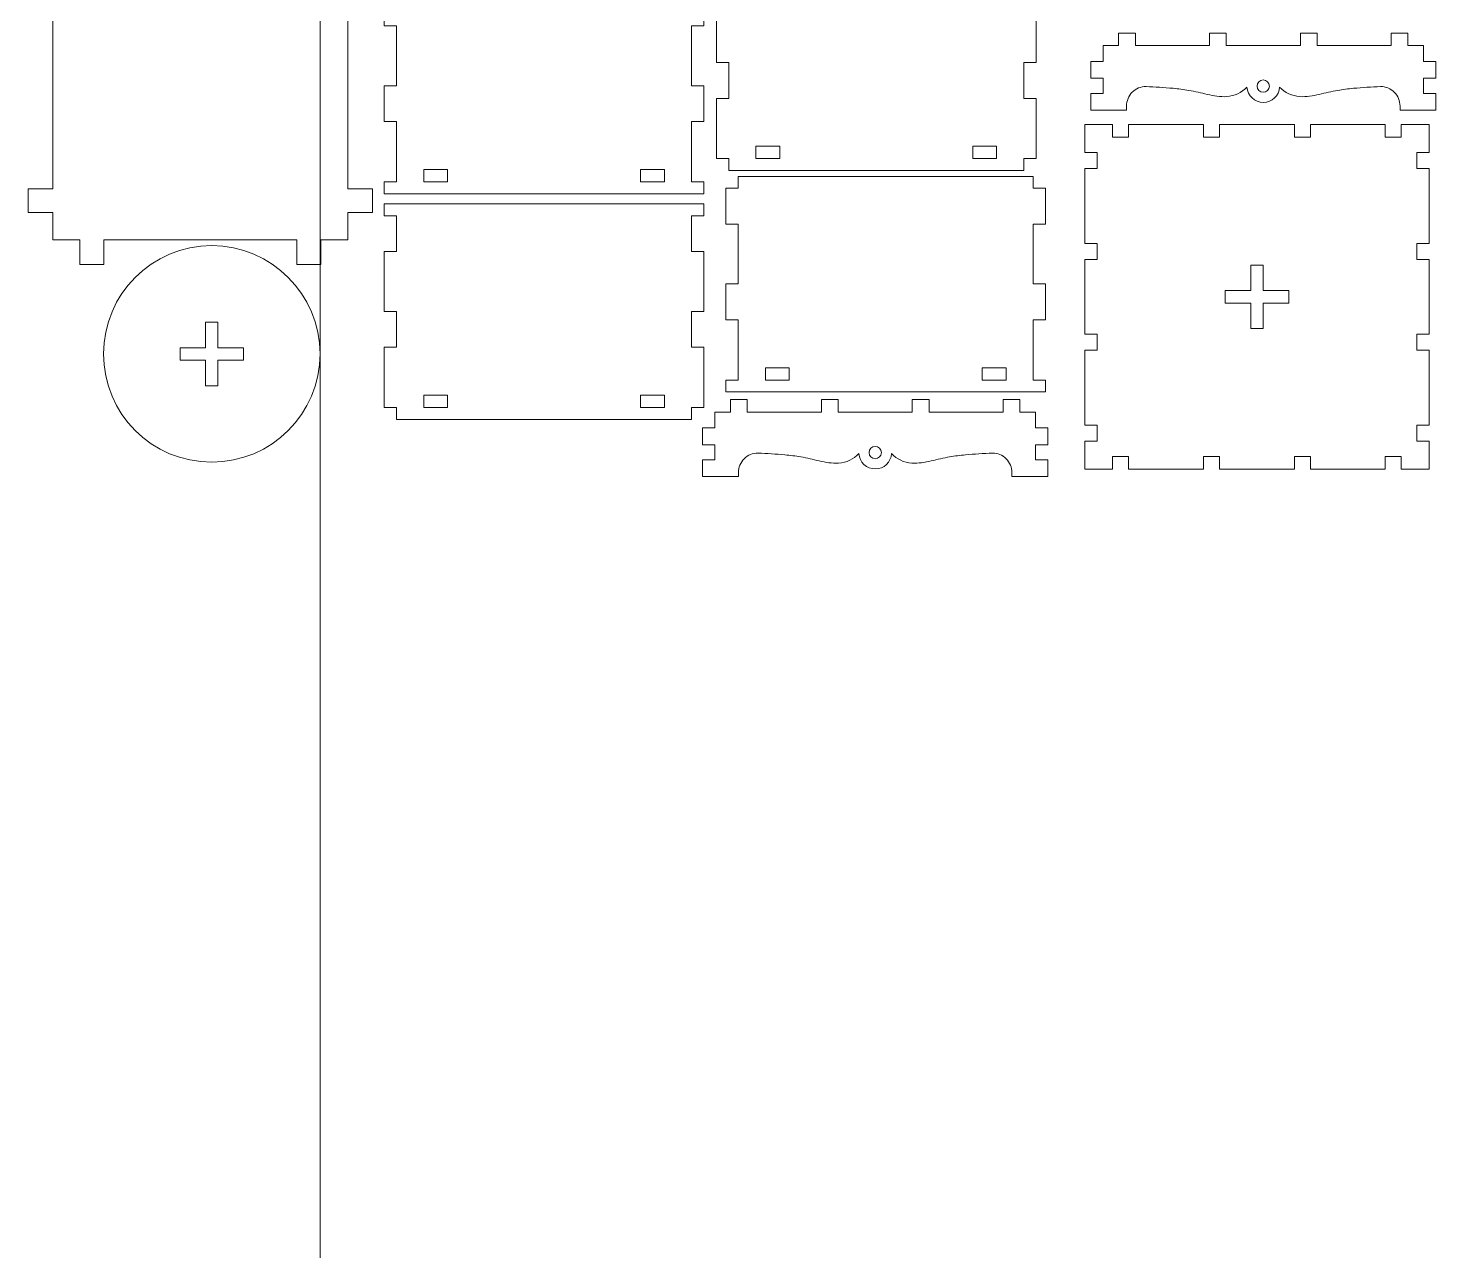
# Model space of a CAD drawing. Header units: centimetres. Extents: x -24 to 24, y -134 to 40.
# Drawn here: x -22.11 to 23.46, y -47.27 to -7.69 of the extents above; entities that cross this region are included whole.
import ezdxf

# ---------------------------------------------------------------- set-up
doc = ezdxf.new("R2010")
doc.units = ezdxf.units.CM
doc.header["$MEASUREMENT"] = 0
doc.layers.add('layer 1', color=7, linetype='Continuous')

msp = doc.modelspace()

# ---------------------------------------------------------------- linework, layer by layer
at = {"layer": 'layer 1', "lineweight": 9}
for points, knots in [([(-12.65974, -18.23516), (-12.65974, -16.29929), (-14.22908, -14.72995), (-16.16495, -14.72995), (-16.16495, -14.72995), (-18.10084, -14.72995), (-19.67017, -16.29928), (-19.67018, -18.23515), (-19.67018, -18.23515), (-19.67018, -20.17103), (-18.10085, -21.74037), (-16.16498, -21.74039), (-16.16498, -21.74039), (-14.2291, -21.74039), (-12.65975, -20.17106), (-12.65974, -18.23519), (-12.65944, 39.84091), (-12.65974, -134.38736), (-12.65974, -18.23516)], [0, 0, 0, 0, 0.2, 0.2, 0.2, 0.2, 0.4, 0.4, 0.4, 0.4, 0.6, 0.6, 0.6, 0.6, 1, 1, 1, 1.00003, 1.00003, 1.00003, 1.00003]), ([(-10.96135, -5.86605), (-10.96135, -5.86605), (-10.96135, -6.64024), (-10.96135, -6.64024), (-10.96135, -6.64024), (-10.96135, -6.64024), (-11.76135, -6.64024), (-11.76135, -6.64024), (-11.76135, -6.64024), (-11.76135, -6.64024), (-11.76135, -12.88698), (-11.76135, -12.88698), (-11.76135, -12.88698), (-11.76135, -12.88698), (-10.96135, -12.88698), (-10.96135, -12.88698), (-10.96135, -12.88698), (-10.96135, -12.88698), (-10.96135, -13.66117), (-10.96135, -13.66117), (-10.96135, -13.66117), (-10.96135, -13.66117), (-11.76135, -13.66117), (-11.76135, -13.66117), (-11.76135, -13.66117), (-11.76135, -13.66117), (-11.76135, -14.53781), (-11.76135, -14.53781), (-11.76135, -14.53781), (-11.76135, -14.53781), (-12.63799, -14.53781), (-12.63799, -14.53781), (-12.63799, -14.53781), (-12.63799, -14.53781), (-12.63799, -15.33781), (-12.63799, -15.33781), (-12.63799, -15.33781), (-12.63799, -15.33781), (-13.41218, -15.33781), (-13.41218, -15.33781), (-13.41218, -15.33781), (-13.41218, -15.33781), (-13.41218, -14.53781), (-13.41218, -14.53781), (-13.41218, -14.53781), (-13.41218, -14.53781), (-19.65892, -14.53781), (-19.65892, -14.53781), (-19.65892, -14.53781), (-19.65892, -14.53781), (-19.65892, -15.33781), (-19.65892, -15.33781), (-19.65892, -15.33781), (-19.65892, -15.33781), (-20.43311, -15.33781), (-20.43311, -15.33781), (-20.43311, -15.33781), (-20.43311, -15.33781), (-20.43311, -14.53781), (-20.43311, -14.53781), (-20.43311, -14.53781), (-20.43311, -14.53781), (-21.30974, -14.53781), (-21.30974, -14.53781), (-21.30974, -14.53781), (-21.30974, -14.53781), (-21.30974, -13.66117), (-21.30974, -13.66117), (-21.30974, -13.66117), (-21.30974, -13.66117), (-22.10974, -13.66117), (-22.10974, -13.66117), (-22.10974, -13.66117), (-22.10974, -13.66117), (-22.10974, -12.88698), (-22.10974, -12.88698), (-22.10974, -12.88698), (-22.10974, -12.88698), (-21.30974, -12.88698), (-21.30974, -12.88698), (-21.30974, -12.88698), (-21.30974, -12.88698), (-21.30974, -6.64024), (-21.30974, -6.64024), (-21.30974, -6.64024), (-21.30974, -6.64024), (-22.10974, -6.64024), (-22.10974, -6.64024), (-22.10974, -6.64024), (-22.10974, -6.64024), (-22.10974, -5.86605), (-22.10974, -5.86605), (-22.10974, -5.86605), (-22.10974, -5.86605), (-21.30974, -5.86605), (-21.30974, -5.86605), (-21.30974, -5.86605), (-21.30974, -5.86605), (-21.30974, -4.98942), (-21.30974, -4.98942), (-21.30974, -4.98942), (-21.30974, -4.98942), (-20.43311, -4.98942), (-20.43311, -4.98942), (-20.43311, -4.98942), (-20.43311, -4.98942), (-20.43311, -4.18942), (-20.43311, -4.18942), (-20.43311, -4.18942), (-20.43311, -4.18942), (-19.65892, -4.18942), (-19.65892, -4.18942), (-19.65892, -4.18942), (-19.65892, -4.18942), (-19.65892, -4.98942), (-19.65892, -4.98942), (-19.65892, -4.98942), (-19.65892, -4.98942), (-13.41218, -4.98942), (-13.41218, -4.98942), (-13.41218, -4.98942), (-13.41218, -4.98942), (-13.41218, -4.18942), (-13.41218, -4.18942), (-13.41218, -4.18942), (-13.41218, -4.18942), (-12.63799, -4.18942), (-12.63799, -4.18942), (-12.63799, -4.18942), (-12.63799, -4.18942), (-12.63799, -4.98942), (-12.63799, -4.98942), (-12.63799, -4.98942), (-12.63799, -4.98942), (-11.76135, -4.98942), (-11.76135, -4.98942), (-11.76135, -4.98942), (-11.76135, -4.98942), (-11.76135, -5.86605), (-11.76135, -5.86605), (-11.76135, -5.86605), (-11.76135, -5.86605), (-10.96135, -5.86605), (-10.96135, -5.86605)], [0, 0, 0, 0, 0.02702703, 0.02702703, 0.02702703, 0.02702703, 0.05405405, 0.05405405, 0.05405405, 0.05405405, 0.08108108, 0.08108108, 0.08108108, 0.08108108, 0.10810811, 0.10810811, 0.10810811, 0.10810811, 0.13513514, 0.13513514, 0.13513514, 0.13513514, 0.16216216, 0.16216216, 0.16216216, 0.16216216, 0.18918919, 0.18918919, 0.18918919, 0.18918919, 0.21621622, 0.21621622, 0.21621622, 0.21621622, 0.24324324, 0.24324324, 0.24324324, 0.24324324, 0.27027027, 0.27027027, 0.27027027, 0.27027027, 0.2972973, 0.2972973, 0.2972973, 0.2972973, 0.32432432, 0.32432432, 0.32432432, 0.32432432, 0.35135135, 0.35135135, 0.35135135, 0.35135135, 0.37837838, 0.37837838, 0.37837838, 0.37837838, 0.40540541, 0.40540541, 0.40540541, 0.40540541, 0.43243243, 0.43243243, 0.43243243, 0.43243243, 0.45945946, 0.45945946, 0.45945946, 0.45945946, 0.48648649, 0.48648649, 0.48648649, 0.48648649, 0.51351351, 0.51351351, 0.51351351, 0.51351351, 0.54054054, 0.54054054, 0.54054054, 0.54054054, 0.56756757, 0.56756757, 0.56756757, 0.56756757, 0.59459459, 0.59459459, 0.59459459, 0.59459459, 0.62162162, 0.62162162, 0.62162162, 0.62162162, 0.64864865, 0.64864865, 0.64864865, 0.64864865, 0.67567568, 0.67567568, 0.67567568, 0.67567568, 0.7027027, 0.7027027, 0.7027027, 0.7027027, 0.72972973, 0.72972973, 0.72972973, 0.72972973, 0.75675676, 0.75675676, 0.75675676, 0.75675676, 0.78378378, 0.78378378, 0.78378378, 0.78378378, 0.81081081, 0.81081081, 0.81081081, 0.81081081, 0.83783784, 0.83783784, 0.83783784, 0.83783784, 0.86486486, 0.86486486, 0.86486486, 0.86486486, 0.89189189, 0.89189189, 0.89189189, 0.89189189, 0.91891892, 0.91891892, 0.91891892, 0.91891892, 0.94594595, 0.94594595, 0.94594595, 0.94594595, 1, 1, 1, 1]), ([(0.17378, -11.91095), (0.17378, -11.91095), (0.57378, -11.91095), (0.57378, -11.91095), (0.57378, -11.91095), (0.57378, -11.91095), (0.57378, -12.29805), (0.57378, -12.29805), (0.57378, -12.29805), (0.57378, -12.29805), (10.12217, -12.29805), (10.12217, -12.29805), (10.12217, -12.29805), (10.12217, -12.29805), (10.12217, -11.91095), (10.12217, -11.91095), (10.12217, -11.91095), (10.12217, -11.91095), (10.52217, -11.91095), (10.52217, -11.91095), (10.52217, -11.91095), (10.52217, -11.91095), (10.52217, -9.96257), (10.52217, -9.96257), (10.52217, -9.96257), (10.52217, -9.96257), (10.12217, -9.96257), (10.12217, -9.96257), (10.12217, -9.96257), (10.12217, -9.96257), (10.12217, -8.80128), (10.12217, -8.80128), (10.12217, -8.80128), (10.12217, -8.80128), (10.52217, -8.80128), (10.52217, -8.80128), (10.52217, -8.80128), (10.52217, -8.80128), (10.52217, -6.86579), (10.52217, -6.86579), (10.52217, -6.86579), (10.52217, -6.86579), (10.12217, -6.86579), (10.12217, -6.86579), (10.12217, -6.86579), (10.12217, -6.86579), (10.12217, -5.7045), (10.12217, -5.7045), (10.12217, -5.7045), (10.12217, -5.7045), (10.52217, -5.7045), (10.52217, -5.7045), (10.52217, -5.7045), (10.52217, -5.7045), (10.52217, -5.31741), (10.52217, -5.31741), (10.52217, -5.31741), (10.52217, -5.31741), (0.17378, -5.31741), (0.17378, -5.31741), (0.17378, -5.31741), (0.17378, -5.31741), (0.17378, -5.7045), (0.17378, -5.7045), (0.17378, -5.7045), (0.17378, -5.7045), (0.57378, -5.7045), (0.57378, -5.7045), (0.57378, -5.7045), (0.57378, -5.7045), (0.57378, -6.86579), (0.57378, -6.86579), (0.57378, -6.86579), (0.57378, -6.86579), (0.17378, -6.86579), (0.17378, -6.86579), (0.17378, -6.86579), (0.17378, -6.86579), (0.17378, -8.80128), (0.17378, -8.80128), (0.17378, -8.80128), (0.17378, -8.80128), (0.57378, -8.80128), (0.57378, -8.80128), (0.57378, -8.80128), (0.57378, -8.80128), (0.57378, -9.96257), (0.57378, -9.96257), (0.57378, -9.96257), (0.57378, -9.96257), (0.17378, -9.96257), (0.17378, -9.96257), (0.17378, -9.96257), (0.17378, -9.96257), (0.17378, -11.91095), (0.17378, -11.91095)], [0, 0, 0, 0, 0.04, 0.04, 0.04, 0.04, 0.08, 0.08, 0.08, 0.08, 0.12, 0.12, 0.12, 0.12, 0.16, 0.16, 0.16, 0.16, 0.2, 0.2, 0.2, 0.2, 0.24, 0.24, 0.24, 0.24, 0.28, 0.28, 0.28, 0.28, 0.32, 0.32, 0.32, 0.32, 0.36, 0.36, 0.36, 0.36, 0.4, 0.4, 0.4, 0.4, 0.44, 0.44, 0.44, 0.44, 0.48, 0.48, 0.48, 0.48, 0.52, 0.52, 0.52, 0.52, 0.56, 0.56, 0.56, 0.56, 0.6, 0.6, 0.6, 0.6, 0.64, 0.64, 0.64, 0.64, 0.68, 0.68, 0.68, 0.68, 0.72, 0.72, 0.72, 0.72, 0.76, 0.76, 0.76, 0.76, 0.8, 0.8, 0.8, 0.8, 0.84, 0.84, 0.84, 0.84, 0.88, 0.88, 0.88, 0.88, 0.92, 0.92, 0.92, 0.92, 1, 1, 1, 1]), ([(-0.23178, -12.662), (-0.23178, -12.662), (-0.23178, -13.0491), (-0.23178, -13.0491), (-0.23178, -13.0491), (-0.23178, -13.0491), (-10.58017, -13.0491), (-10.58017, -13.0491), (-10.58017, -13.0491), (-10.58017, -13.0491), (-10.58017, -12.662), (-10.58017, -12.662), (-10.58017, -12.662), (-10.58017, -12.662), (-10.18017, -12.662), (-10.18017, -12.662), (-10.18017, -12.662), (-10.18017, -12.662), (-10.18017, -10.71361), (-10.18017, -10.71361), (-10.18017, -10.71361), (-10.18017, -10.71361), (-10.58017, -10.71361), (-10.58017, -10.71361), (-10.58017, -10.71361), (-10.58017, -10.71361), (-10.58017, -9.55232), (-10.58017, -9.55232), (-10.58017, -9.55232), (-10.58017, -9.55232), (-10.18017, -9.55232), (-10.18017, -9.55232), (-10.18017, -9.55232), (-10.18017, -9.55232), (-10.18017, -7.61684), (-10.18017, -7.61684), (-10.18017, -7.61684), (-10.18017, -7.61684), (-10.58017, -7.61684), (-10.58017, -7.61684), (-10.58017, -7.61684), (-10.58017, -7.61684), (-10.58017, -6.45555), (-10.58017, -6.45555), (-10.58017, -6.45555), (-10.58017, -6.45555), (-10.18017, -6.45555), (-10.18017, -6.45555), (-10.18017, -6.45555), (-10.18017, -6.45555), (-10.18017, -6.06845), (-10.18017, -6.06845), (-10.18017, -6.06845), (-10.18017, -6.06845), (-0.63178, -6.06845), (-0.63178, -6.06845), (-0.63178, -6.06845), (-0.63178, -6.06845), (-0.63178, -6.45555), (-0.63178, -6.45555), (-0.63178, -6.45555), (-0.63178, -6.45555), (-0.23178, -6.45555), (-0.23178, -6.45555), (-0.23178, -6.45555), (-0.23178, -6.45555), (-0.23178, -7.61684), (-0.23178, -7.61684), (-0.23178, -7.61684), (-0.23178, -7.61684), (-0.63178, -7.61684), (-0.63178, -7.61684), (-0.63178, -7.61684), (-0.63178, -7.61684), (-0.63178, -9.55232), (-0.63178, -9.55232), (-0.63178, -9.55232), (-0.63178, -9.55232), (-0.23178, -9.55232), (-0.23178, -9.55232), (-0.23178, -9.55232), (-0.23178, -9.55232), (-0.23178, -10.71361), (-0.23178, -10.71361), (-0.23178, -10.71361), (-0.23178, -10.71361), (-0.63178, -10.71361), (-0.63178, -10.71361), (-0.63178, -10.71361), (-0.63178, -10.71361), (-0.63178, -12.662), (-0.63178, -12.662), (-0.63178, -12.662), (-0.63178, -12.662), (-0.23178, -12.662), (-0.23178, -12.662)], [0, 0, 0, 0, 0.04, 0.04, 0.04, 0.04, 0.08, 0.08, 0.08, 0.08, 0.12, 0.12, 0.12, 0.12, 0.16, 0.16, 0.16, 0.16, 0.2, 0.2, 0.2, 0.2, 0.24, 0.24, 0.24, 0.24, 0.28, 0.28, 0.28, 0.28, 0.32, 0.32, 0.32, 0.32, 0.36, 0.36, 0.36, 0.36, 0.4, 0.4, 0.4, 0.4, 0.44, 0.44, 0.44, 0.44, 0.48, 0.48, 0.48, 0.48, 0.52, 0.52, 0.52, 0.52, 0.56, 0.56, 0.56, 0.56, 0.6, 0.6, 0.6, 0.6, 0.64, 0.64, 0.64, 0.64, 0.68, 0.68, 0.68, 0.68, 0.72, 0.72, 0.72, 0.72, 0.76, 0.76, 0.76, 0.76, 0.8, 0.8, 0.8, 0.8, 0.84, 0.84, 0.84, 0.84, 0.88, 0.88, 0.88, 0.88, 0.92, 0.92, 0.92, 0.92, 1, 1, 1, 1]), ([(12.69076, -9.79881), (12.69076, -9.79881), (12.69076, -9.30701), (12.69076, -9.30701), (12.69076, -9.30701), (12.69076, -9.30701), (12.29076, -9.30701), (12.29076, -9.30701), (12.29076, -9.30701), (12.29076, -9.30701), (12.29076, -8.76507), (12.29076, -8.76507), (12.29076, -8.76507), (12.29076, -8.76507), (12.69076, -8.76507), (12.69076, -8.76507), (12.69076, -8.76507), (12.69076, -8.76507), (12.69076, -8.24894), (12.69076, -8.24894), (12.69076, -8.24894), (12.69076, -8.24894), (13.19399, -8.24894), (13.19399, -8.24894), (13.19399, -8.24894), (13.19399, -8.24894), (13.19399, -7.84894), (13.19399, -7.84894), (13.19399, -7.84894), (13.19399, -7.84894), (13.73592, -7.84894), (13.73592, -7.84894), (13.73592, -7.84894), (13.73592, -7.84894), (13.73592, -8.24894), (13.73592, -8.24894), (13.73592, -8.24894), (13.73592, -8.24894), (16.13592, -8.24894), (16.13592, -8.24894), (16.13592, -8.24894), (16.13592, -8.24894), (16.13592, -7.84894), (16.13592, -7.84894), (16.13592, -7.84894), (16.13592, -7.84894), (16.67786, -7.84894), (16.67786, -7.84894), (16.67786, -7.84894), (16.67786, -7.84894), (16.67786, -8.24894), (16.67786, -8.24894), (16.67786, -8.24894), (16.67786, -8.24894), (19.07786, -8.24894), (19.07786, -8.24894), (19.07786, -8.24894), (19.07786, -8.24894), (19.07786, -7.84894), (19.07786, -7.84894), (19.07786, -7.84894), (19.07786, -7.84894), (19.61979, -7.84894), (19.61979, -7.84894), (19.61979, -7.84894), (19.61979, -7.84894), (19.61979, -8.24894), (19.61979, -8.24894), (19.61979, -8.24894), (19.61979, -8.24894), (22.01979, -8.24894), (22.01979, -8.24894), (22.01979, -8.24894), (22.01979, -8.24894), (22.01979, -7.84894), (22.01979, -7.84894), (22.01979, -7.84894), (22.01979, -7.84894), (22.56173, -7.84894), (22.56173, -7.84894), (22.56173, -7.84894), (22.56173, -7.84894), (22.56173, -8.24894), (22.56173, -8.24894), (22.56173, -8.24894), (22.56173, -8.24894), (23.06495, -8.24894), (23.06495, -8.24894), (23.06495, -8.24894), (23.06495, -8.24894), (23.06495, -8.76507), (23.06495, -8.76507), (23.06495, -8.76507), (23.06495, -8.76507), (23.46495, -8.76507), (23.46495, -8.76507), (23.46495, -8.76507), (23.46495, -8.76507), (23.46495, -9.30701), (23.46495, -9.30701), (23.46495, -9.30701), (23.46495, -9.30701), (23.06495, -9.30701), (23.06495, -9.30701), (23.06495, -9.30701), (23.06495, -9.30701), (23.06495, -9.79881), (23.06495, -9.79881), (23.06495, -9.79881), (23.06495, -9.79881), (23.46495, -9.79881), (23.46495, -9.79881), (23.46495, -9.79881), (23.46495, -9.79881), (23.46495, -10.34075), (23.46495, -10.34075), (23.46495, -10.34075), (23.46495, -10.34075), (22.30461, -10.34075), (22.30461, -10.34075), (22.30461, -10.34075), (22.30461, -10.34075), (22.30461, -10.20924), (22.30461, -10.20924), (22.30461, -10.20924), (22.30461, -10.04156), (22.23799, -9.88073), (22.11942, -9.76217), (22.11942, -9.76217), (22.00085, -9.6436), (21.84021, -9.57698), (21.6729, -9.57697), (21.6729, -9.57697), (21.38178, -9.59382), (21.08948, -9.6103), (20.79901, -9.63618), (20.79901, -9.63618), (20.62747, -9.65147), (20.45782, -9.67117), (20.28827, -9.70169), (20.28827, -9.70169), (20.08818, -9.73769), (19.88894, -9.78577), (19.69066, -9.83068), (19.69066, -9.83068), (19.48299, -9.87773), (19.2761, -9.91935), (19.06177, -9.90302), (19.06177, -9.90302), (18.80201, -9.88321), (18.58555, -9.78082), (18.40597, -9.59556), (18.40597, -9.59556), (18.38968, -9.87307), (18.15946, -10.09311), (17.87786, -10.09311), (17.87786, -10.09311), (17.59626, -10.09311), (17.36604, -9.87307), (17.34974, -9.59556), (17.34974, -9.59556), (17.17017, -9.78082), (16.9537, -9.88321), (16.69395, -9.90302), (16.69395, -9.90302), (16.4796, -9.91935), (16.27272, -9.87773), (16.06506, -9.83068), (16.06506, -9.83068), (15.86677, -9.78577), (15.66754, -9.73769), (15.46744, -9.70168), (15.46744, -9.70168), (15.2979, -9.67117), (15.12824, -9.65147), (14.95671, -9.63618), (14.95671, -9.63618), (14.66623, -9.6103), (14.37375, -9.59381), (14.08299, -9.57697), (14.08299, -9.57697), (13.91569, -9.57698), (13.75485, -9.6436), (13.63628, -9.76217), (13.63628, -9.76217), (13.51773, -9.88073), (13.45111, -10.04156), (13.45111, -10.20924), (13.45111, -10.20924), (13.45111, -10.20924), (13.45111, -10.34075), (13.45111, -10.34075), (13.45111, -10.34075), (13.45111, -10.34075), (12.29076, -10.34075), (12.29076, -10.34075), (12.29076, -10.34075), (12.29076, -10.34075), (12.29076, -9.79881), (12.29076, -9.79881), (12.29076, -9.79881), (12.29076, -9.79881), (12.69076, -9.79881), (12.69076, -9.79881)], [0, 0, 0, 0, 0.01923077, 0.01923077, 0.01923077, 0.01923077, 0.03846154, 0.03846154, 0.03846154, 0.03846154, 0.05769231, 0.05769231, 0.05769231, 0.05769231, 0.07692308, 0.07692308, 0.07692308, 0.07692308, 0.09615385, 0.09615385, 0.09615385, 0.09615385, 0.11538462, 0.11538462, 0.11538462, 0.11538462, 0.13461538, 0.13461538, 0.13461538, 0.13461538, 0.15384615, 0.15384615, 0.15384615, 0.15384615, 0.17307692, 0.17307692, 0.17307692, 0.17307692, 0.19230769, 0.19230769, 0.19230769, 0.19230769, 0.21153846, 0.21153846, 0.21153846, 0.21153846, 0.23076923, 0.23076923, 0.23076923, 0.23076923, 0.25, 0.25, 0.25, 0.25, 0.26923077, 0.26923077, 0.26923077, 0.26923077, 0.28846154, 0.28846154, 0.28846154, 0.28846154, 0.30769231, 0.30769231, 0.30769231, 0.30769231, 0.32692308, 0.32692308, 0.32692308, 0.32692308, 0.34615385, 0.34615385, 0.34615385, 0.34615385, 0.36538462, 0.36538462, 0.36538462, 0.36538462, 0.38461538, 0.38461538, 0.38461538, 0.38461538, 0.40384615, 0.40384615, 0.40384615, 0.40384615, 0.42307692, 0.42307692, 0.42307692, 0.42307692, 0.44230769, 0.44230769, 0.44230769, 0.44230769, 0.46153846, 0.46153846, 0.46153846, 0.46153846, 0.48076923, 0.48076923, 0.48076923, 0.48076923, 0.5, 0.5, 0.5, 0.5, 0.51923077, 0.51923077, 0.51923077, 0.51923077, 0.53846154, 0.53846154, 0.53846154, 0.53846154, 0.55769231, 0.55769231, 0.55769231, 0.55769231, 0.57692308, 0.57692308, 0.57692308, 0.57692308, 0.59615385, 0.59615385, 0.59615385, 0.59615385, 0.61538462, 0.61538462, 0.61538462, 0.61538462, 0.63461538, 0.63461538, 0.63461538, 0.63461538, 0.65384615, 0.65384615, 0.65384615, 0.65384615, 0.67307692, 0.67307692, 0.67307692, 0.67307692, 0.69230769, 0.69230769, 0.69230769, 0.69230769, 0.71153846, 0.71153846, 0.71153846, 0.71153846, 0.73076923, 0.73076923, 0.73076923, 0.73076923, 0.75, 0.75, 0.75, 0.75, 0.76923077, 0.76923077, 0.76923077, 0.76923077, 0.78846154, 0.78846154, 0.78846154, 0.78846154, 0.80769231, 0.80769231, 0.80769231, 0.80769231, 0.82692308, 0.82692308, 0.82692308, 0.82692308, 0.84615385, 0.84615385, 0.84615385, 0.84615385, 0.86538462, 0.86538462, 0.86538462, 0.86538462, 0.88461538, 0.88461538, 0.88461538, 0.88461538, 0.90384615, 0.90384615, 0.90384615, 0.90384615, 0.92307692, 0.92307692, 0.92307692, 0.92307692, 0.94230769, 0.94230769, 0.94230769, 0.94230769, 0.96153846, 0.96153846, 0.96153846, 0.96153846, 1, 1, 1, 1]), ([(18.07673, -9.56408), (18.07673, -9.45424), (17.98769, -9.3652), (17.87786, -9.3652), (17.87786, -9.3652), (17.76801, -9.3652), (17.67898, -9.45424), (17.67898, -9.56408), (17.67898, -9.56408), (17.67898, -9.67392), (17.76801, -9.76295), (17.87786, -9.76295), (17.87786, -9.76295), (17.98769, -9.76295), (18.07673, -9.67392), (18.07673, -9.56408)], [0, 0, 0, 0, 0.2, 0.2, 0.2, 0.2, 0.4, 0.4, 0.4, 0.4, 0.6, 0.6, 0.6, 0.6, 1, 1, 1, 1]), ([(12.4984, -21.05769), (12.4984, -21.05769), (12.4984, -20.54156), (12.4984, -20.54156), (12.4984, -20.54156), (12.4984, -20.54156), (12.0984, -20.54156), (12.0984, -20.54156), (12.0984, -20.54156), (12.0984, -20.54156), (12.0984, -18.11575), (12.0984, -18.11575), (12.0984, -18.11575), (12.0984, -18.11575), (12.4984, -18.11575), (12.4984, -18.11575), (12.4984, -18.11575), (12.4984, -18.11575), (12.4984, -17.59962), (12.4984, -17.59962), (12.4984, -17.59962), (12.4984, -17.59962), (12.0984, -17.59962), (12.0984, -17.59962), (12.0984, -17.59962), (12.0984, -17.59962), (12.0984, -15.17382), (12.0984, -15.17382), (12.0984, -15.17382), (12.0984, -15.17382), (12.4984, -15.17382), (12.4984, -15.17382), (12.4984, -15.17382), (12.4984, -15.17382), (12.4984, -14.65769), (12.4984, -14.65769), (12.4984, -14.65769), (12.4984, -14.65769), (12.0984, -14.65769), (12.0984, -14.65769), (12.0984, -14.65769), (12.0984, -14.65769), (12.0984, -12.23188), (12.0984, -12.23188), (12.0984, -12.23188), (12.0984, -12.23188), (12.4984, -12.23188), (12.4984, -12.23188), (12.4984, -12.23188), (12.4984, -12.23188), (12.4984, -11.71575), (12.4984, -11.71575), (12.4984, -11.71575), (12.4984, -11.71575), (12.0984, -11.71575), (12.0984, -11.71575), (12.0984, -11.71575), (12.0984, -11.71575), (12.0984, -10.81253), (12.0984, -10.81253), (12.0984, -10.81253), (12.0984, -10.81253), (13.00163, -10.81253), (13.00163, -10.81253), (13.00163, -10.81253), (13.00163, -10.81253), (13.00163, -11.21253), (13.00163, -11.21253), (13.00163, -11.21253), (13.00163, -11.21253), (13.51775, -11.21253), (13.51775, -11.21253), (13.51775, -11.21253), (13.51775, -11.21253), (13.51775, -10.81253), (13.51775, -10.81253), (13.51775, -10.81253), (13.51775, -10.81253), (15.94356, -10.81253), (15.94356, -10.81253), (15.94356, -10.81253), (15.94356, -10.81253), (15.94356, -11.21253), (15.94356, -11.21253), (15.94356, -11.21253), (15.94356, -11.21253), (16.45969, -11.21253), (16.45969, -11.21253), (16.45969, -11.21253), (16.45969, -11.21253), (16.45969, -10.81253), (16.45969, -10.81253), (16.45969, -10.81253), (16.45969, -10.81253), (18.8855, -10.81253), (18.8855, -10.81253), (18.8855, -10.81253), (18.8855, -10.81253), (18.8855, -11.21253), (18.8855, -11.21253), (18.8855, -11.21253), (18.8855, -11.21253), (19.40163, -11.21253), (19.40163, -11.21253), (19.40163, -11.21253), (19.40163, -11.21253), (19.40163, -10.81253), (19.40163, -10.81253), (19.40163, -10.81253), (19.40163, -10.81253), (21.82743, -10.81253), (21.82743, -10.81253), (21.82743, -10.81253), (21.82743, -10.81253), (21.82743, -11.21253), (21.82743, -11.21253), (21.82743, -11.21253), (21.82743, -11.21253), (22.34356, -11.21253), (22.34356, -11.21253), (22.34356, -11.21253), (22.34356, -11.21253), (22.34356, -10.81253), (22.34356, -10.81253), (22.34356, -10.81253), (22.34356, -10.81253), (23.24679, -10.81253), (23.24679, -10.81253), (23.24679, -10.81253), (23.24679, -10.81253), (23.24679, -11.71575), (23.24679, -11.71575), (23.24679, -11.71575), (23.24679, -11.71575), (22.84679, -11.71575), (22.84679, -11.71575), (22.84679, -11.71575), (22.84679, -11.71575), (22.84679, -12.23188), (22.84679, -12.23188), (22.84679, -12.23188), (22.84679, -12.23188), (23.24679, -12.23188), (23.24679, -12.23188), (23.24679, -12.23188), (23.24679, -12.23188), (23.24679, -14.65769), (23.24679, -14.65769), (23.24679, -14.65769), (23.24679, -14.65769), (22.84679, -14.65769), (22.84679, -14.65769), (22.84679, -14.65769), (22.84679, -14.65769), (22.84679, -15.17382), (22.84679, -15.17382), (22.84679, -15.17382), (22.84679, -15.17382), (23.24679, -15.17382), (23.24679, -15.17382), (23.24679, -15.17382), (23.24679, -15.17382), (23.24679, -17.59962), (23.24679, -17.59962), (23.24679, -17.59962), (23.24679, -17.59962), (22.84679, -17.59962), (22.84679, -17.59962), (22.84679, -17.59962), (22.84679, -17.59962), (22.84679, -18.11575), (22.84679, -18.11575), (22.84679, -18.11575), (22.84679, -18.11575), (23.24679, -18.11575), (23.24679, -18.11575), (23.24679, -18.11575), (23.24679, -18.11575), (23.24679, -20.54156), (23.24679, -20.54156), (23.24679, -20.54156), (23.24679, -20.54156), (22.84679, -20.54156), (22.84679, -20.54156), (22.84679, -20.54156), (22.84679, -20.54156), (22.84679, -21.05769), (22.84679, -21.05769), (22.84679, -21.05769), (22.84679, -21.05769), (23.24679, -21.05769), (23.24679, -21.05769), (23.24679, -21.05769), (23.24679, -21.05769), (23.24679, -21.96091), (23.24679, -21.96091), (23.24679, -21.96091), (23.24679, -21.96091), (22.34356, -21.96091), (22.34356, -21.96091), (22.34356, -21.96091), (22.34356, -21.96091), (22.34356, -21.56091), (22.34356, -21.56091), (22.34356, -21.56091), (22.34356, -21.56091), (21.82743, -21.56091), (21.82743, -21.56091), (21.82743, -21.56091), (21.82743, -21.56091), (21.82743, -21.96091), (21.82743, -21.96091), (21.82743, -21.96091), (21.82743, -21.96091), (19.40163, -21.96091), (19.40163, -21.96091), (19.40163, -21.96091), (19.40163, -21.96091), (19.40163, -21.56091), (19.40163, -21.56091), (19.40163, -21.56091), (19.40163, -21.56091), (18.8855, -21.56091), (18.8855, -21.56091), (18.8855, -21.56091), (18.8855, -21.56091), (18.8855, -21.96091), (18.8855, -21.96091), (18.8855, -21.96091), (18.8855, -21.96091), (16.45969, -21.96091), (16.45969, -21.96091), (16.45969, -21.96091), (16.45969, -21.96091), (16.45969, -21.56091), (16.45969, -21.56091), (16.45969, -21.56091), (16.45969, -21.56091), (15.94356, -21.56091), (15.94356, -21.56091), (15.94356, -21.56091), (15.94356, -21.56091), (15.94356, -21.96091), (15.94356, -21.96091), (15.94356, -21.96091), (15.94356, -21.96091), (13.51775, -21.96091), (13.51775, -21.96091), (13.51775, -21.96091), (13.51775, -21.96091), (13.51775, -21.56091), (13.51775, -21.56091), (13.51775, -21.56091), (13.51775, -21.56091), (13.00163, -21.56091), (13.00163, -21.56091), (13.00163, -21.56091), (13.00163, -21.56091), (13.00163, -21.96091), (13.00163, -21.96091), (13.00163, -21.96091), (13.00163, -21.96091), (12.0984, -21.96091), (12.0984, -21.96091), (12.0984, -21.96091), (12.0984, -21.96091), (12.0984, -21.05769), (12.0984, -21.05769), (12.0984, -21.05769), (12.0984, -21.05769), (12.4984, -21.05769), (12.4984, -21.05769)], [0, 0, 0, 0, 0.01449275, 0.01449275, 0.01449275, 0.01449275, 0.02898551, 0.02898551, 0.02898551, 0.02898551, 0.04347826, 0.04347826, 0.04347826, 0.04347826, 0.05797101, 0.05797101, 0.05797101, 0.05797101, 0.07246377, 0.07246377, 0.07246377, 0.07246377, 0.08695652, 0.08695652, 0.08695652, 0.08695652, 0.10144928, 0.10144928, 0.10144928, 0.10144928, 0.11594203, 0.11594203, 0.11594203, 0.11594203, 0.13043478, 0.13043478, 0.13043478, 0.13043478, 0.14492754, 0.14492754, 0.14492754, 0.14492754, 0.15942029, 0.15942029, 0.15942029, 0.15942029, 0.17391304, 0.17391304, 0.17391304, 0.17391304, 0.1884058, 0.1884058, 0.1884058, 0.1884058, 0.20289855, 0.20289855, 0.20289855, 0.20289855, 0.2173913, 0.2173913, 0.2173913, 0.2173913, 0.23188406, 0.23188406, 0.23188406, 0.23188406, 0.24637681, 0.24637681, 0.24637681, 0.24637681, 0.26086957, 0.26086957, 0.26086957, 0.26086957, 0.27536232, 0.27536232, 0.27536232, 0.27536232, 0.28985507, 0.28985507, 0.28985507, 0.28985507, 0.30434783, 0.30434783, 0.30434783, 0.30434783, 0.31884058, 0.31884058, 0.31884058, 0.31884058, 0.33333333, 0.33333333, 0.33333333, 0.33333333, 0.34782609, 0.34782609, 0.34782609, 0.34782609, 0.36231884, 0.36231884, 0.36231884, 0.36231884, 0.37681159, 0.37681159, 0.37681159, 0.37681159, 0.39130435, 0.39130435, 0.39130435, 0.39130435, 0.4057971, 0.4057971, 0.4057971, 0.4057971, 0.42028986, 0.42028986, 0.42028986, 0.42028986, 0.43478261, 0.43478261, 0.43478261, 0.43478261, 0.44927536, 0.44927536, 0.44927536, 0.44927536, 0.46376812, 0.46376812, 0.46376812, 0.46376812, 0.47826087, 0.47826087, 0.47826087, 0.47826087, 0.49275362, 0.49275362, 0.49275362, 0.49275362, 0.50724638, 0.50724638, 0.50724638, 0.50724638, 0.52173913, 0.52173913, 0.52173913, 0.52173913, 0.53623188, 0.53623188, 0.53623188, 0.53623188, 0.55072464, 0.55072464, 0.55072464, 0.55072464, 0.56521739, 0.56521739, 0.56521739, 0.56521739, 0.57971014, 0.57971014, 0.57971014, 0.57971014, 0.5942029, 0.5942029, 0.5942029, 0.5942029, 0.60869565, 0.60869565, 0.60869565, 0.60869565, 0.62318841, 0.62318841, 0.62318841, 0.62318841, 0.63768116, 0.63768116, 0.63768116, 0.63768116, 0.65217391, 0.65217391, 0.65217391, 0.65217391, 0.66666667, 0.66666667, 0.66666667, 0.66666667, 0.68115942, 0.68115942, 0.68115942, 0.68115942, 0.69565217, 0.69565217, 0.69565217, 0.69565217, 0.71014493, 0.71014493, 0.71014493, 0.71014493, 0.72463768, 0.72463768, 0.72463768, 0.72463768, 0.73913043, 0.73913043, 0.73913043, 0.73913043, 0.75362319, 0.75362319, 0.75362319, 0.75362319, 0.76811594, 0.76811594, 0.76811594, 0.76811594, 0.7826087, 0.7826087, 0.7826087, 0.7826087, 0.79710145, 0.79710145, 0.79710145, 0.79710145, 0.8115942, 0.8115942, 0.8115942, 0.8115942, 0.82608696, 0.82608696, 0.82608696, 0.82608696, 0.84057971, 0.84057971, 0.84057971, 0.84057971, 0.85507246, 0.85507246, 0.85507246, 0.85507246, 0.86956522, 0.86956522, 0.86956522, 0.86956522, 0.88405797, 0.88405797, 0.88405797, 0.88405797, 0.89855072, 0.89855072, 0.89855072, 0.89855072, 0.91304348, 0.91304348, 0.91304348, 0.91304348, 0.92753623, 0.92753623, 0.92753623, 0.92753623, 0.94202899, 0.94202899, 0.94202899, 0.94202899, 0.95652174, 0.95652174, 0.95652174, 0.95652174, 0.97101449, 0.97101449, 0.97101449, 0.97101449, 1, 1, 1, 1]), ([(2.22461, -11.91095), (2.22461, -11.91095), (2.22461, -11.51095), (2.22461, -11.51095), (2.22461, -11.51095), (2.22461, -11.51095), (1.45041, -11.51095), (1.45041, -11.51095), (1.45041, -11.51095), (1.45041, -11.51095), (1.45041, -11.91095), (1.45041, -11.91095), (1.45041, -11.91095), (1.45041, -11.91095), (2.22461, -11.91095), (2.22461, -11.91095)], [0, 0, 0, 0, 0.2, 0.2, 0.2, 0.2, 0.4, 0.4, 0.4, 0.4, 0.6, 0.6, 0.6, 0.6, 1, 1, 1, 1]), ([(9.24554, -11.91095), (9.24554, -11.91095), (9.24554, -11.51095), (9.24554, -11.51095), (9.24554, -11.51095), (9.24554, -11.51095), (8.47134, -11.51095), (8.47134, -11.51095), (8.47134, -11.51095), (8.47134, -11.51095), (8.47134, -11.91095), (8.47134, -11.91095), (8.47134, -11.91095), (8.47134, -11.91095), (9.24554, -11.91095), (9.24554, -11.91095)], [0, 0, 0, 0, 0.2, 0.2, 0.2, 0.2, 0.4, 0.4, 0.4, 0.4, 0.6, 0.6, 0.6, 0.6, 1, 1, 1, 1]), ([(-8.52934, -12.262), (-8.52934, -12.262), (-8.52934, -12.662), (-8.52934, -12.662), (-8.52934, -12.662), (-8.52934, -12.662), (-9.30354, -12.662), (-9.30354, -12.662), (-9.30354, -12.662), (-9.30354, -12.662), (-9.30354, -12.262), (-9.30354, -12.262), (-9.30354, -12.262), (-9.30354, -12.262), (-8.52934, -12.262), (-8.52934, -12.262)], [0, 0, 0, 0, 0.2, 0.2, 0.2, 0.2, 0.4, 0.4, 0.4, 0.4, 0.6, 0.6, 0.6, 0.6, 1, 1, 1, 1]), ([(-1.50841, -12.262), (-1.50841, -12.262), (-1.50841, -12.662), (-1.50841, -12.662), (-1.50841, -12.662), (-1.50841, -12.662), (-2.28261, -12.662), (-2.28261, -12.662), (-2.28261, -12.662), (-2.28261, -12.662), (-2.28261, -12.262), (-2.28261, -12.262), (-2.28261, -12.262), (-2.28261, -12.262), (-1.50841, -12.262), (-1.50841, -12.262)], [0, 0, 0, 0, 0.2, 0.2, 0.2, 0.2, 0.4, 0.4, 0.4, 0.4, 0.6, 0.6, 0.6, 0.6, 1, 1, 1, 1]), ([(10.82952, -19.08028), (10.82952, -19.08028), (10.82952, -19.46738), (10.82952, -19.46738), (10.82952, -19.46738), (10.82952, -19.46738), (0.48114, -19.46738), (0.48114, -19.46738), (0.48114, -19.46738), (0.48114, -19.46738), (0.48114, -19.08028), (0.48114, -19.08028), (0.48114, -19.08028), (0.48114, -19.08028), (0.88114, -19.08028), (0.88114, -19.08028), (0.88114, -19.08028), (0.88114, -19.08028), (0.88114, -17.1319), (0.88114, -17.1319), (0.88114, -17.1319), (0.88114, -17.1319), (0.48114, -17.1319), (0.48114, -17.1319), (0.48114, -17.1319), (0.48114, -17.1319), (0.48114, -15.97061), (0.48114, -15.97061), (0.48114, -15.97061), (0.48114, -15.97061), (0.88114, -15.97061), (0.88114, -15.97061), (0.88114, -15.97061), (0.88114, -15.97061), (0.88114, -14.03512), (0.88114, -14.03512), (0.88114, -14.03512), (0.88114, -14.03512), (0.48114, -14.03512), (0.48114, -14.03512), (0.48114, -14.03512), (0.48114, -14.03512), (0.48114, -12.87383), (0.48114, -12.87383), (0.48114, -12.87383), (0.48114, -12.87383), (0.88114, -12.87383), (0.88114, -12.87383), (0.88114, -12.87383), (0.88114, -12.87383), (0.88114, -12.48673), (0.88114, -12.48673), (0.88114, -12.48673), (0.88114, -12.48673), (10.42952, -12.48673), (10.42952, -12.48673), (10.42952, -12.48673), (10.42952, -12.48673), (10.42952, -12.87383), (10.42952, -12.87383), (10.42952, -12.87383), (10.42952, -12.87383), (10.82952, -12.87383), (10.82952, -12.87383), (10.82952, -12.87383), (10.82952, -12.87383), (10.82952, -14.03512), (10.82952, -14.03512), (10.82952, -14.03512), (10.82952, -14.03512), (10.42952, -14.03512), (10.42952, -14.03512), (10.42952, -14.03512), (10.42952, -14.03512), (10.42952, -15.97061), (10.42952, -15.97061), (10.42952, -15.97061), (10.42952, -15.97061), (10.82952, -15.97061), (10.82952, -15.97061), (10.82952, -15.97061), (10.82952, -15.97061), (10.82952, -17.1319), (10.82952, -17.1319), (10.82952, -17.1319), (10.82952, -17.1319), (10.42952, -17.1319), (10.42952, -17.1319), (10.42952, -17.1319), (10.42952, -17.1319), (10.42952, -19.08028), (10.42952, -19.08028), (10.42952, -19.08028), (10.42952, -19.08028), (10.82952, -19.08028), (10.82952, -19.08028)], [0, 0, 0, 0, 0.04, 0.04, 0.04, 0.04, 0.08, 0.08, 0.08, 0.08, 0.12, 0.12, 0.12, 0.12, 0.16, 0.16, 0.16, 0.16, 0.2, 0.2, 0.2, 0.2, 0.24, 0.24, 0.24, 0.24, 0.28, 0.28, 0.28, 0.28, 0.32, 0.32, 0.32, 0.32, 0.36, 0.36, 0.36, 0.36, 0.4, 0.4, 0.4, 0.4, 0.44, 0.44, 0.44, 0.44, 0.48, 0.48, 0.48, 0.48, 0.52, 0.52, 0.52, 0.52, 0.56, 0.56, 0.56, 0.56, 0.6, 0.6, 0.6, 0.6, 0.64, 0.64, 0.64, 0.64, 0.68, 0.68, 0.68, 0.68, 0.72, 0.72, 0.72, 0.72, 0.76, 0.76, 0.76, 0.76, 0.8, 0.8, 0.8, 0.8, 0.84, 0.84, 0.84, 0.84, 0.88, 0.88, 0.88, 0.88, 0.92, 0.92, 0.92, 0.92, 1, 1, 1, 1]), ([(-10.58017, -19.96791), (-10.58017, -19.96791), (-10.18017, -19.96791), (-10.18017, -19.96791), (-10.18017, -19.96791), (-10.18017, -19.96791), (-10.18017, -20.355), (-10.18017, -20.355), (-10.18017, -20.355), (-10.18017, -20.355), (-0.63178, -20.355), (-0.63178, -20.355), (-0.63178, -20.355), (-0.63178, -20.355), (-0.63178, -19.96791), (-0.63178, -19.96791), (-0.63178, -19.96791), (-0.63178, -19.96791), (-0.23178, -19.96791), (-0.23178, -19.96791), (-0.23178, -19.96791), (-0.23178, -19.96791), (-0.23178, -18.01952), (-0.23178, -18.01952), (-0.23178, -18.01952), (-0.23178, -18.01952), (-0.63178, -18.01952), (-0.63178, -18.01952), (-0.63178, -18.01952), (-0.63178, -18.01952), (-0.63178, -16.85823), (-0.63178, -16.85823), (-0.63178, -16.85823), (-0.63178, -16.85823), (-0.23178, -16.85823), (-0.23178, -16.85823), (-0.23178, -16.85823), (-0.23178, -16.85823), (-0.23178, -14.92275), (-0.23178, -14.92275), (-0.23178, -14.92275), (-0.23178, -14.92275), (-0.63178, -14.92275), (-0.63178, -14.92275), (-0.63178, -14.92275), (-0.63178, -14.92275), (-0.63178, -13.76146), (-0.63178, -13.76146), (-0.63178, -13.76146), (-0.63178, -13.76146), (-0.23178, -13.76146), (-0.23178, -13.76146), (-0.23178, -13.76146), (-0.23178, -13.76146), (-0.23178, -13.37436), (-0.23178, -13.37436), (-0.23178, -13.37436), (-0.23178, -13.37436), (-10.58017, -13.37436), (-10.58017, -13.37436), (-10.58017, -13.37436), (-10.58017, -13.37436), (-10.58017, -13.76146), (-10.58017, -13.76146), (-10.58017, -13.76146), (-10.58017, -13.76146), (-10.18017, -13.76146), (-10.18017, -13.76146), (-10.18017, -13.76146), (-10.18017, -13.76146), (-10.18017, -14.92275), (-10.18017, -14.92275), (-10.18017, -14.92275), (-10.18017, -14.92275), (-10.58017, -14.92275), (-10.58017, -14.92275), (-10.58017, -14.92275), (-10.58017, -14.92275), (-10.58017, -16.85823), (-10.58017, -16.85823), (-10.58017, -16.85823), (-10.58017, -16.85823), (-10.18017, -16.85823), (-10.18017, -16.85823), (-10.18017, -16.85823), (-10.18017, -16.85823), (-10.18017, -18.01952), (-10.18017, -18.01952), (-10.18017, -18.01952), (-10.18017, -18.01952), (-10.58017, -18.01952), (-10.58017, -18.01952), (-10.58017, -18.01952), (-10.58017, -18.01952), (-10.58017, -19.96791), (-10.58017, -19.96791)], [0, 0, 0, 0, 0.04, 0.04, 0.04, 0.04, 0.08, 0.08, 0.08, 0.08, 0.12, 0.12, 0.12, 0.12, 0.16, 0.16, 0.16, 0.16, 0.2, 0.2, 0.2, 0.2, 0.24, 0.24, 0.24, 0.24, 0.28, 0.28, 0.28, 0.28, 0.32, 0.32, 0.32, 0.32, 0.36, 0.36, 0.36, 0.36, 0.4, 0.4, 0.4, 0.4, 0.44, 0.44, 0.44, 0.44, 0.48, 0.48, 0.48, 0.48, 0.52, 0.52, 0.52, 0.52, 0.56, 0.56, 0.56, 0.56, 0.6, 0.6, 0.6, 0.6, 0.64, 0.64, 0.64, 0.64, 0.68, 0.68, 0.68, 0.68, 0.72, 0.72, 0.72, 0.72, 0.76, 0.76, 0.76, 0.76, 0.8, 0.8, 0.8, 0.8, 0.84, 0.84, 0.84, 0.84, 0.88, 0.88, 0.88, 0.88, 0.92, 0.92, 0.92, 0.92, 1, 1, 1, 1]), ([(17.47259, -16.58672), (17.47259, -16.58672), (17.47259, -17.41459), (17.47259, -17.41459), (17.47259, -17.41459), (17.47259, -17.41459), (17.87259, -17.41459), (17.87259, -17.41459), (17.87259, -17.41459), (17.87259, -17.41459), (17.87259, -16.58672), (17.87259, -16.58672), (17.87259, -16.58672), (17.87259, -16.58672), (18.70046, -16.58672), (18.70046, -16.58672), (18.70046, -16.58672), (18.70046, -16.58672), (18.70046, -16.18672), (18.70046, -16.18672), (18.70046, -16.18672), (18.70046, -16.18672), (17.87259, -16.18672), (17.87259, -16.18672), (17.87259, -16.18672), (17.87259, -16.18672), (17.87259, -15.35885), (17.87259, -15.35885), (17.87259, -15.35885), (17.87259, -15.35885), (17.47259, -15.35885), (17.47259, -15.35885), (17.47259, -15.35885), (17.47259, -15.35885), (17.47259, -16.18672), (17.47259, -16.18672), (17.47259, -16.18672), (17.47259, -16.18672), (16.64471, -16.18672), (16.64471, -16.18672), (16.64471, -16.18672), (16.64471, -16.18672), (16.64471, -16.58672), (16.64471, -16.58672), (16.64471, -16.58672), (16.64471, -16.58672), (17.47259, -16.58672), (17.47259, -16.58672)], [0, 0, 0, 0, 0.07692308, 0.07692308, 0.07692308, 0.07692308, 0.15384615, 0.15384615, 0.15384615, 0.15384615, 0.23076923, 0.23076923, 0.23076923, 0.23076923, 0.30769231, 0.30769231, 0.30769231, 0.30769231, 0.38461538, 0.38461538, 0.38461538, 0.38461538, 0.46153846, 0.46153846, 0.46153846, 0.46153846, 0.53846154, 0.53846154, 0.53846154, 0.53846154, 0.61538462, 0.61538462, 0.61538462, 0.61538462, 0.69230769, 0.69230769, 0.69230769, 0.69230769, 0.76923077, 0.76923077, 0.76923077, 0.76923077, 0.84615385, 0.84615385, 0.84615385, 0.84615385, 1, 1, 1, 1]), ([(-16.36495, -18.03516), (-16.36495, -18.03516), (-17.19284, -18.03516), (-17.19284, -18.03516), (-17.19284, -18.03516), (-17.19284, -18.03516), (-17.19284, -18.43516), (-17.19284, -18.43516), (-17.19284, -18.43516), (-17.19284, -18.43516), (-16.36495, -18.43516), (-16.36495, -18.43516), (-16.36495, -18.43516), (-16.36495, -18.43516), (-16.36495, -19.26304), (-16.36495, -19.26304), (-16.36495, -19.26304), (-16.36495, -19.26304), (-15.96495, -19.26304), (-15.96495, -19.26304), (-15.96495, -19.26304), (-15.96495, -19.26304), (-15.96495, -18.43516), (-15.96495, -18.43516), (-15.96495, -18.43516), (-15.96495, -18.43516), (-15.13708, -18.43516), (-15.13708, -18.43516), (-15.13708, -18.43516), (-15.13708, -18.43516), (-15.13708, -18.03516), (-15.13708, -18.03516), (-15.13708, -18.03516), (-15.13708, -18.03516), (-15.96495, -18.03516), (-15.96495, -18.03516), (-15.96495, -18.03516), (-15.96495, -18.03516), (-15.96495, -17.20729), (-15.96495, -17.20729), (-15.96495, -17.20729), (-15.96495, -17.20729), (-16.36495, -17.20729), (-16.36495, -17.20729), (-16.36495, -17.20729), (-16.36495, -17.20729), (-16.36495, -18.03516), (-16.36495, -18.03516)], [0, 0, 0, 0, 0.07692308, 0.07692308, 0.07692308, 0.07692308, 0.15384615, 0.15384615, 0.15384615, 0.15384615, 0.23076923, 0.23076923, 0.23076923, 0.23076923, 0.30769231, 0.30769231, 0.30769231, 0.30769231, 0.38461538, 0.38461538, 0.38461538, 0.38461538, 0.46153846, 0.46153846, 0.46153846, 0.46153846, 0.53846154, 0.53846154, 0.53846154, 0.53846154, 0.61538462, 0.61538462, 0.61538462, 0.61538462, 0.69230769, 0.69230769, 0.69230769, 0.69230769, 0.76923077, 0.76923077, 0.76923077, 0.76923077, 0.84615385, 0.84615385, 0.84615385, 0.84615385, 1, 1, 1, 1]), ([(1.75775, -18.68028), (1.75775, -18.68028), (2.53195, -18.68028), (2.53195, -18.68028), (2.53195, -18.68028), (2.53195, -18.68028), (2.53195, -19.08028), (2.53195, -19.08028), (2.53195, -19.08028), (2.53195, -19.08028), (1.75775, -19.08028), (1.75775, -19.08028), (1.75775, -19.08028), (1.75775, -19.08028), (1.75775, -18.68028), (1.75775, -18.68028)], [0, 0, 0, 0, 0.2, 0.2, 0.2, 0.2, 0.4, 0.4, 0.4, 0.4, 0.6, 0.6, 0.6, 0.6, 1, 1, 1, 1]), ([(8.7787, -18.68028), (8.7787, -18.68028), (9.55289, -18.68028), (9.55289, -18.68028), (9.55289, -18.68028), (9.55289, -18.68028), (9.55289, -19.08028), (9.55289, -19.08028), (9.55289, -19.08028), (9.55289, -19.08028), (8.7787, -19.08028), (8.7787, -19.08028), (8.7787, -19.08028), (8.7787, -19.08028), (8.7787, -18.68028), (8.7787, -18.68028)], [0, 0, 0, 0, 0.2, 0.2, 0.2, 0.2, 0.4, 0.4, 0.4, 0.4, 0.6, 0.6, 0.6, 0.6, 1, 1, 1, 1]), ([(-9.30354, -19.96791), (-9.30354, -19.96791), (-8.52934, -19.96791), (-8.52934, -19.96791), (-8.52934, -19.96791), (-8.52934, -19.96791), (-8.52934, -19.56791), (-8.52934, -19.56791), (-8.52934, -19.56791), (-8.52934, -19.56791), (-9.30354, -19.56791), (-9.30354, -19.56791), (-9.30354, -19.56791), (-9.30354, -19.56791), (-9.30354, -19.96791), (-9.30354, -19.96791)], [0, 0, 0, 0, 0.2, 0.2, 0.2, 0.2, 0.4, 0.4, 0.4, 0.4, 0.6, 0.6, 0.6, 0.6, 1, 1, 1, 1]), ([(-2.28261, -19.96791), (-2.28261, -19.96791), (-1.50841, -19.96791), (-1.50841, -19.96791), (-1.50841, -19.96791), (-1.50841, -19.96791), (-1.50841, -19.56791), (-1.50841, -19.56791), (-1.50841, -19.56791), (-1.50841, -19.56791), (-2.28261, -19.56791), (-2.28261, -19.56791), (-2.28261, -19.56791), (-2.28261, -19.56791), (-2.28261, -19.96791), (-2.28261, -19.96791)], [0, 0, 0, 0, 0.2, 0.2, 0.2, 0.2, 0.4, 0.4, 0.4, 0.4, 0.6, 0.6, 0.6, 0.6, 1, 1, 1, 1]), ([(0.12683, -21.66542), (0.12683, -21.66542), (0.12683, -21.17362), (0.12683, -21.17362), (0.12683, -21.17362), (0.12683, -21.17362), (-0.27317, -21.17362), (-0.27317, -21.17362), (-0.27317, -21.17362), (-0.27317, -21.17362), (-0.27317, -20.63169), (-0.27317, -20.63169), (-0.27317, -20.63169), (-0.27317, -20.63169), (0.12683, -20.63169), (0.12683, -20.63169), (0.12683, -20.63169), (0.12683, -20.63169), (0.12683, -20.11556), (0.12683, -20.11556), (0.12683, -20.11556), (0.12683, -20.11556), (0.63005, -20.11556), (0.63005, -20.11556), (0.63005, -20.11556), (0.63005, -20.11556), (0.63005, -19.71556), (0.63005, -19.71556), (0.63005, -19.71556), (0.63005, -19.71556), (1.17199, -19.71556), (1.17199, -19.71556), (1.17199, -19.71556), (1.17199, -19.71556), (1.17199, -20.11556), (1.17199, -20.11556), (1.17199, -20.11556), (1.17199, -20.11556), (3.57199, -20.11556), (3.57199, -20.11556), (3.57199, -20.11556), (3.57199, -20.11556), (3.57199, -19.71556), (3.57199, -19.71556), (3.57199, -19.71556), (3.57199, -19.71556), (4.11392, -19.71556), (4.11392, -19.71556), (4.11392, -19.71556), (4.11392, -19.71556), (4.11392, -20.11556), (4.11392, -20.11556), (4.11392, -20.11556), (4.11392, -20.11556), (6.51392, -20.11556), (6.51392, -20.11556), (6.51392, -20.11556), (6.51392, -20.11556), (6.51392, -19.71556), (6.51392, -19.71556), (6.51392, -19.71556), (6.51392, -19.71556), (7.05586, -19.71556), (7.05586, -19.71556), (7.05586, -19.71556), (7.05586, -19.71556), (7.05586, -20.11556), (7.05586, -20.11556), (7.05586, -20.11556), (7.05586, -20.11556), (9.45586, -20.11556), (9.45586, -20.11556), (9.45586, -20.11556), (9.45586, -20.11556), (9.45586, -19.71556), (9.45586, -19.71556), (9.45586, -19.71556), (9.45586, -19.71556), (9.99779, -19.71556), (9.99779, -19.71556), (9.99779, -19.71556), (9.99779, -19.71556), (9.99779, -20.11556), (9.99779, -20.11556), (9.99779, -20.11556), (9.99779, -20.11556), (10.50102, -20.11556), (10.50102, -20.11556), (10.50102, -20.11556), (10.50102, -20.11556), (10.50102, -20.63169), (10.50102, -20.63169), (10.50102, -20.63169), (10.50102, -20.63169), (10.90102, -20.63169), (10.90102, -20.63169), (10.90102, -20.63169), (10.90102, -20.63169), (10.90102, -21.17362), (10.90102, -21.17362), (10.90102, -21.17362), (10.90102, -21.17362), (10.50102, -21.17362), (10.50102, -21.17362), (10.50102, -21.17362), (10.50102, -21.17362), (10.50102, -21.66542), (10.50102, -21.66542), (10.50102, -21.66542), (10.50102, -21.66542), (10.90102, -21.66542), (10.90102, -21.66542), (10.90102, -21.66542), (10.90102, -21.66542), (10.90102, -22.20735), (10.90102, -22.20735), (10.90102, -22.20735), (10.90102, -22.20735), (9.74067, -22.20735), (9.74067, -22.20735), (9.74067, -22.20735), (9.74067, -22.20735), (9.74067, -22.07586), (9.74067, -22.07586), (9.74067, -22.07586), (9.74067, -21.90818), (9.67405, -21.74734), (9.55548, -21.62877), (9.55548, -21.62877), (9.43692, -21.51022), (9.27627, -21.4436), (9.10897, -21.44359), (9.10897, -21.44359), (8.81784, -21.46044), (8.52555, -21.47691), (8.23507, -21.5028), (8.23507, -21.5028), (8.06354, -21.51809), (7.89388, -21.53779), (7.72434, -21.56831), (7.72434, -21.56831), (7.52424, -21.60431), (7.32501, -21.65239), (7.12672, -21.6973), (7.12672, -21.6973), (6.91906, -21.74435), (6.71217, -21.78597), (6.49783, -21.76964), (6.49783, -21.76964), (6.23808, -21.74983), (6.02161, -21.64744), (5.84204, -21.46218), (5.84204, -21.46218), (5.82574, -21.73969), (5.59552, -21.95973), (5.31392, -21.95973), (5.31392, -21.95973), (5.03232, -21.95973), (4.8021, -21.73969), (4.78581, -21.46218), (4.78581, -21.46218), (4.60623, -21.64744), (4.38977, -21.74983), (4.13001, -21.76964), (4.13001, -21.76964), (3.91566, -21.78597), (3.70879, -21.74435), (3.50112, -21.6973), (3.50112, -21.6973), (3.30284, -21.65239), (3.1036, -21.60431), (2.90351, -21.56829), (2.90351, -21.56829), (2.73396, -21.53779), (2.56431, -21.51809), (2.39277, -21.5028), (2.39277, -21.5028), (2.1023, -21.47691), (1.80982, -21.46042), (1.51906, -21.44359), (1.51906, -21.44359), (1.35175, -21.4436), (1.19092, -21.5102), (1.07235, -21.62877), (1.07235, -21.62877), (0.95378, -21.74734), (0.88717, -21.90818), (0.88717, -22.07586), (0.88717, -22.07586), (0.88717, -22.07586), (0.88717, -22.20735), (0.88717, -22.20735), (0.88717, -22.20735), (0.88717, -22.20735), (-0.27317, -22.20735), (-0.27317, -22.20735), (-0.27317, -22.20735), (-0.27317, -22.20735), (-0.27317, -21.66542), (-0.27317, -21.66542), (-0.27317, -21.66542), (-0.27317, -21.66542), (0.12683, -21.66542), (0.12683, -21.66542)], [0, 0, 0, 0, 0.01923077, 0.01923077, 0.01923077, 0.01923077, 0.03846154, 0.03846154, 0.03846154, 0.03846154, 0.05769231, 0.05769231, 0.05769231, 0.05769231, 0.07692308, 0.07692308, 0.07692308, 0.07692308, 0.09615385, 0.09615385, 0.09615385, 0.09615385, 0.11538462, 0.11538462, 0.11538462, 0.11538462, 0.13461538, 0.13461538, 0.13461538, 0.13461538, 0.15384615, 0.15384615, 0.15384615, 0.15384615, 0.17307692, 0.17307692, 0.17307692, 0.17307692, 0.19230769, 0.19230769, 0.19230769, 0.19230769, 0.21153846, 0.21153846, 0.21153846, 0.21153846, 0.23076923, 0.23076923, 0.23076923, 0.23076923, 0.25, 0.25, 0.25, 0.25, 0.26923077, 0.26923077, 0.26923077, 0.26923077, 0.28846154, 0.28846154, 0.28846154, 0.28846154, 0.30769231, 0.30769231, 0.30769231, 0.30769231, 0.32692308, 0.32692308, 0.32692308, 0.32692308, 0.34615385, 0.34615385, 0.34615385, 0.34615385, 0.36538462, 0.36538462, 0.36538462, 0.36538462, 0.38461538, 0.38461538, 0.38461538, 0.38461538, 0.40384615, 0.40384615, 0.40384615, 0.40384615, 0.42307692, 0.42307692, 0.42307692, 0.42307692, 0.44230769, 0.44230769, 0.44230769, 0.44230769, 0.46153846, 0.46153846, 0.46153846, 0.46153846, 0.48076923, 0.48076923, 0.48076923, 0.48076923, 0.5, 0.5, 0.5, 0.5, 0.51923077, 0.51923077, 0.51923077, 0.51923077, 0.53846154, 0.53846154, 0.53846154, 0.53846154, 0.55769231, 0.55769231, 0.55769231, 0.55769231, 0.57692308, 0.57692308, 0.57692308, 0.57692308, 0.59615385, 0.59615385, 0.59615385, 0.59615385, 0.61538462, 0.61538462, 0.61538462, 0.61538462, 0.63461538, 0.63461538, 0.63461538, 0.63461538, 0.65384615, 0.65384615, 0.65384615, 0.65384615, 0.67307692, 0.67307692, 0.67307692, 0.67307692, 0.69230769, 0.69230769, 0.69230769, 0.69230769, 0.71153846, 0.71153846, 0.71153846, 0.71153846, 0.73076923, 0.73076923, 0.73076923, 0.73076923, 0.75, 0.75, 0.75, 0.75, 0.76923077, 0.76923077, 0.76923077, 0.76923077, 0.78846154, 0.78846154, 0.78846154, 0.78846154, 0.80769231, 0.80769231, 0.80769231, 0.80769231, 0.82692308, 0.82692308, 0.82692308, 0.82692308, 0.84615385, 0.84615385, 0.84615385, 0.84615385, 0.86538462, 0.86538462, 0.86538462, 0.86538462, 0.88461538, 0.88461538, 0.88461538, 0.88461538, 0.90384615, 0.90384615, 0.90384615, 0.90384615, 0.92307692, 0.92307692, 0.92307692, 0.92307692, 0.94230769, 0.94230769, 0.94230769, 0.94230769, 0.96153846, 0.96153846, 0.96153846, 0.96153846, 1, 1, 1, 1]), ([(5.5128, -21.43069), (5.5128, -21.32085), (5.42375, -21.2318), (5.31392, -21.2318), (5.31392, -21.2318), (5.20408, -21.2318), (5.11505, -21.32085), (5.11505, -21.43069), (5.11505, -21.43069), (5.11505, -21.54053), (5.20408, -21.62957), (5.31392, -21.62957), (5.31392, -21.62957), (5.42375, -21.62957), (5.5128, -21.54053), (5.5128, -21.43069)], [0, 0, 0, 0, 0.2, 0.2, 0.2, 0.2, 0.4, 0.4, 0.4, 0.4, 0.6, 0.6, 0.6, 0.6, 1, 1, 1, 1])]:
    msp.add_open_spline(points, degree=3, knots=knots, dxfattribs=at)

doc.saveas('drawing.dxf')
